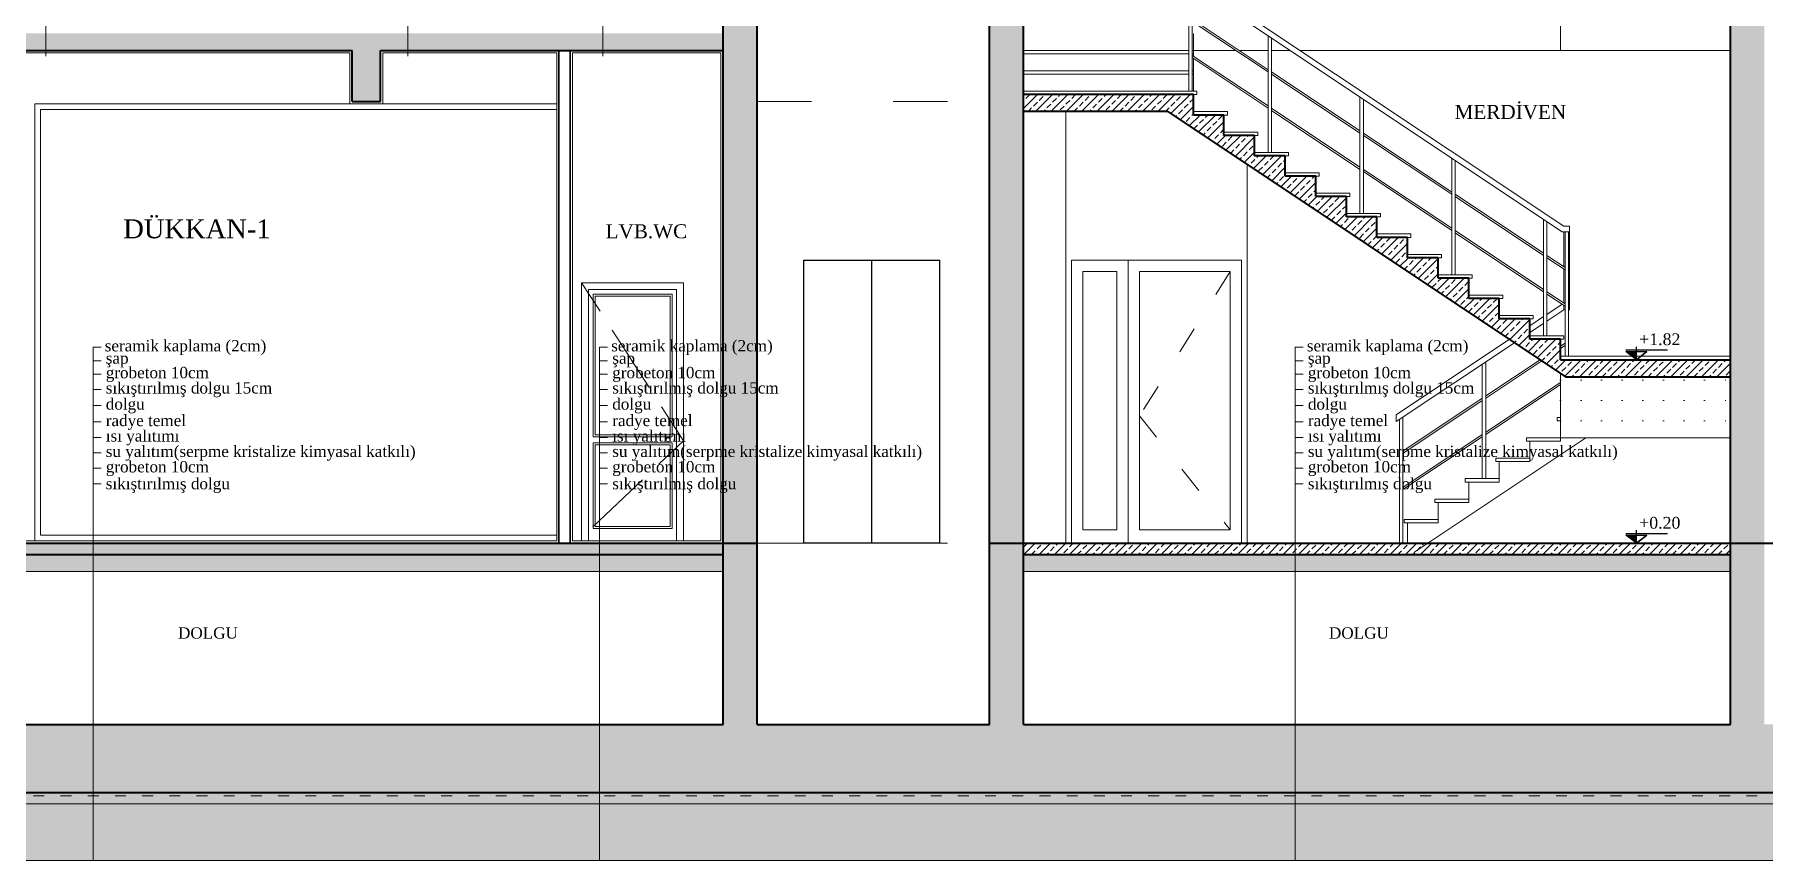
# Model space of a CAD drawing. Header units: centimetres. Extents: x 14449 to 53524, y -19051 to -10746.
# Drawn here: x 17921.9 to 18303.6, y -17255.3 to -17073 of the extents above; entities that cross this region are included whole.
import ezdxf

# ---------------------------------------------------------------- set-up
doc = ezdxf.new("R2010")
doc.units = ezdxf.units.CM
for name, pattern in [('ACAD_ISO03W100', [30, 12, -18]), ('DOT', [6.35, 0, -6.35]), ('IZDUSUM1', [20, 7.5, -5, 7.5, 0])]:
    doc.linetypes.add(name, pattern=pattern)
for name, color, linetype, lineweight in [('İNCE', 8, 'Continuous', 5), ('malzeme cizgisi', 242, 'Continuous', 20), ('P-TEFRİŞ', 253, 'Continuous', 5), ('rtm-duv tugla', 22, 'Continuous', 35), ('rtm-izdusum-üst ince', 8, 'IZDUSUM1', 5), ('rtm-kesit katmanı-04', 33, 'Continuous', 25), ('rtm-kesit katmanı-05', 153, 'Continuous', 20), ('rtm-kesit katmanı-06', 136, 'Continuous', 15), ('rtm-mhl-yazı-malzeme', 7, 'Continuous', 13), ('rtm-pen-ahsap', 35, 'Continuous', 13), ('rtm-sembol kot yazı', 7, 'Continuous', 20), ('rtm-sıva', 252, 'Continuous', 15), ('rtm-tarama-betonarme', 51, 'Continuous', 13), ('rtm-tas_betonarme', 50, 'Continuous', 40)]:
    doc.layers.add(name, color=color, linetype=linetype, lineweight=lineweight)
doc.layers.add('KOT', color=1, linetype='Continuous')
doc.styles.add('times new roman_1_18', font='times.ttf', dxfattribs={"height": 0.2})
doc.styles.add('VAZ-OLCU', font='times.ttf', dxfattribs={"height": 60})
doc.styles.add('ölçü', font='times.ttf', dxfattribs={"height": 10})
pattern_1 = [(45, (11294.3612, -15213.0294), (-1.683798, 1.683798), []), (45, (11296.045, -15213.0294), (-1.683798, 1.683798), [1.190625, -0.5953125])]

# ---------------------------------------------------------------- blocks, each defined once
blk = doc.blocks.new('gfsdhfdjfg')
at = {"layer": 'malzeme cizgisi'}
for points in [[(-6256, -2123), (-6256, -1670.1)], [(-6256, -1670.1), (-6248.9, -1670.1)], [(-6256, -1681.9), (-6248.9, -1681.9)], [(-6256, -1693.8), (-6248.9, -1693.8)], [(-6256, -1707.2), (-6248.9, -1707.2)], [(-6256, -1721.4), (-6248.9, -1721.4)], [(-6256, -1736), (-6248.9, -1736)], [(-6256, -1749.6), (-6248.9, -1749.6)], [(-6256, -1763.2), (-6248.9, -1763.2)], [(-6256, -1776.9), (-6248.9, -1776.9)], [(-6256, -1790.5), (-6248.9, -1790.5)]]:
    blk.add_lwpolyline(points, dxfattribs=at)
at = {"layer": 'rtm-mhl-yazı-malzeme', "linetype": 'Continuous', "lineweight": 0, "style": 'times new roman_1_18'}
for s, p in [(' seramik kaplama (2cm)', (-6249.5, -1673.7)), ('şap', (-6244.8, -1684.6)), ('grobeton 10cm', (-6244.8, -1697.4)), ('sıkıştırılmış dolgu 15cm', (-6244.8, -1710.9)), ('dolgu', (-6244.8, -1725.1)), ('radye temel ', (-6244.8, -1739.7)), ('ısı yalıtımı', (-6244.8, -1753.3)), ('su yalıtım(serpme kristalize kimyasal katkılı)', (-6244.8, -1766.9)), ('grobeton 10cm', (-6244.8, -1780.5)), ('sıkıştırılmış dolgu ', (-6244.8, -1795.4))]:
    blk.add_text(s, height=10, dxfattribs=at).set_placement(p)
blk = doc.blocks.new('kotson')
at = {"layer": 'KOT'}
blk.add_hatch(color=256, dxfattribs=at).paths.add_polyline_path([(0.3, 13.6), (18, 0), (18, 13.6)])
for p, q in [((70, 16), (0, 16)), ((18, 0), (0.3, 13.6)), ((0.3, 13.6), (35.6, 13.6)), ((18, 0), (18, 21.9)), ((35.6, 13.6), (18, 0)), ((18, 0), (35.6, 13.6)), ((18, 0), (18, 13.6)), ((18, 0), (-33.7, 0))]:
    blk.add_line(p, q, dxfattribs=at)

msp = doc.modelspace()

# ---------------------------------------------------------------- hatches: boundary and pattern name
at = {"layer": 'İNCE'}
h = msp.add_hatch(dxfattribs=at)
h.set_pattern_fill('TRIANG', color=256, scale=0.25)
h.set_pattern_definition([(60, (11208.0755, -14646.9064), (-1.190625, 2.062223), [1.190625, -1.190625]), (120, (11208.0755, -14646.9064), (-2.38125, 1e-09), [1.190625, -1.190625]), (0, (11207.4802, -14645.8753), (1.190625, 2.062223), [1.190625, -1.190625])])
h.paths.add_polyline_path([(18073.89, -17191.5), (18073.89, -17187.75), (17810.18, -17187.75), (17810.18, -17191.5)])
h = msp.add_hatch(dxfattribs=at)
h.set_pattern_fill('TRIANG', color=256, scale=0.25)
h.set_pattern_definition([(60, (11538.0415, -14646.9064), (-1.190625, 2.062223), [1.190625, -1.190625]), (120, (11538.0415, -14646.9064), (-2.38125, 1e-09), [1.190625, -1.190625]), (0, (11537.4462, -14645.8753), (1.190625, 2.062223), [1.190625, -1.190625])])
h.paths.add_polyline_path([(18296.14, -17191.5), (18296.14, -17187.75), (18140.14, -17187.75), (18140.14, -17191.5)])
h = msp.add_hatch(dxfattribs=at)
h.set_pattern_fill('TRIANG', color=256, scale=0.25)
h.set_pattern_definition([(60, (13674.9254, -13163.0076), (-1.190625, 2.062223), [1.190625, -1.190625]), (120, (13674.9254, -13163.0076), (-2.38125, 1e-09), [1.190625, -1.190625]), (0, (13674.3301, -13161.9764), (1.190625, 2.062223), [1.190625, -1.190625])])
h.paths.add_polyline_path([(18574.32, -17242.75), (18574.32, -17240.25), (17802.68, -17240.25), (17802.68, -17242.75)])
h = msp.add_hatch(dxfattribs=at)
h.set_pattern_fill('GRAVEL', color=256, scale=0.375)
h.set_pattern_definition([(228.012788, (11391.4712, -14648.6314), (-76.200000006, -85.724999995), [1.281455, -126.864314]), (184.969741, (11390.6139, -14649.5839), (114.299999955, 9.525000543), [2.199018, -217.702683]), (132.510447, (11388.42317, -14649.7744), (95.25000004, -104.774999963), [1.550556, -153.50521]), (267.273689, (11384.7084, -14652.15564), (9.52500002, 190.5), [2.002517, -198.24914]), (292.833654, (11384.61317, -14654.1559), (-47.625000004, 114.299999998), [1.963626, -194.399279]), (357.273689, (11385.37517, -14655.96564), (-190.5, 9.52500002), [2.002517, -198.24914]), (37.6942405, (11387.3754, -14656.0609), (-123.824999995, -95.250000007), [2.648226, -262.174182]), (72.2553284, (11389.4709, -14654.44164), (66.675000018, 209.549999994), [2.500198, -247.519712]), (121.4295656, (11390.2329, -14652.0604), (-76.20000001, 123.824999993), [2.009299, -198.920796]), (175.236358, (11389.1852, -14650.3459), (104.775, -9.52500002), [2.293925, -112.402264]), (222.397438, (11386.89917, -14650.1554), (-114.299999996, -104.775000004), [2.966542, -293.687897]), (138.814075, (11394.1382, -14652.2509), (-66.675, 57.15), [1.012517, -100.239622]), (171.4692344, (11393.37617, -14651.58414), (123.825000003, -19.049999978), [1.926307, -190.704896]), (225, (11391.471, -14651.2984), (-1e-15, -9.525), [1.347035, -12.123349]), (203.19859, (11390.8044, -14650.1554), (47.625, 19.05), [0.725405, -71.814834]), (291.80141, (11390.1377, -14650.4411), (-9.525, 28.575), [1.025871, -50.267824]), (30.963757, (11390.5187, -14651.3936), (28.575, 19.05), [1.666199, -53.873618]), (161.56505, (11391.9474, -14650.5364), (19.05, -9.525), [1.204827, -28.915868]), (16.38954, (11384.61317, -14650.44114), (95.25, 28.575), [1.68783, -167.0956]), (70.346176, (11386.2324, -14649.9649), (-38.100000003, -104.775), [1.415996, -140.183309]), (293.19859, (11391.9474, -14648.6314), (-19.05, 47.625), [1.4508, -71.089438]), (343.61046, (11392.5189, -14649.9649), (-95.250000002, 28.574999993), [1.68783, -167.0956]), (339.443955, (11384.6132, -14656.3466), (-47.625, 19.05), [1.627632, -79.754004]), (294.775141, (11386.13717, -14656.91814), (-47.625000057, 104.774999974), [1.36377, -135.013475]), (66.80141, (11392.0427, -14658.1564), (19.05, 47.625), [1.4508, -71.089438]), (17.354025, (11392.61417, -14656.8229), (-123.824999998, -38.10000001), [1.596685, -158.07141]), (69.443955, (11387.3754, -14658.1564), (-19.05, -47.625), [0.813816, -80.56782]), (101.309932, (11391.4712, -14658.1564), (-9.525, 38.1), [0.48568, -48.082481]), (165.963757, (11391.376, -14657.6801), (28.575, -9.525), [1.963626, -37.308955]), (186.009006, (11389.4709, -14657.2039), (95.25, 9.525000005), [1.819751, -180.155118]), (303.690068, (11390.5187, -14652.251), (-9.525, 19.05), [1.373715, -32.969161]), (353.1572266, (11391.28067, -14653.3939), (161.925000001, -19.049999992), [2.398338, -237.435034]), (60.945396, (11393.6619, -14653.6796), (-38.1, -66.675), [0.980656, -97.085221]), (90, (11394.138, -14652.822), (-9.525, 9.525), [0.5715, -8.9535]), (120.256437, (11389.2804, -14656.91814), (38.099999995, -66.675), [1.323251, -131.002278]), (48.012787, (11388.6137, -14655.77514), (76.200000006, 85.724999994), [2.562911, -125.582858]), (0, (11390.328, -14653.87), (9.525, 9.525), [2.4765, -7.0485]), (325.3048465, (11392.80467, -14653.87014), (95.250000036, -66.67499995), [1.506036, -149.097438]), (254.054604, (11394.0429, -14654.7274), (-9.525, -38.1), [1.386859, -67.956188]), (207.6459754, (11393.6619, -14656.0609), (-180.975000007, -95.249999987), [2.258044, -223.546742]), (175.426079, (11391.66167, -14657.10864), (-123.825, 9.525), [2.38886, -236.496924])])
h.paths.add_polyline_path([(18574.32, -17255.25), (18574.32, -17242.75), (17802.68, -17242.75), (17802.68, -17255.25)])
at = {"layer": 'rtm-tarama-betonarme'}
h = msp.add_hatch(dxfattribs=at)
h.set_pattern_fill('ANSI33', color=256, scale=0.375, style=0)
h.set_pattern_definition([(45, (11235.6112, -15213.0294), (-1.683798, 1.683798), []), (45, (11237.295, -15213.0294), (-1.683798, 1.683798), [1.190625, -0.5953125])])
h.paths.add_polyline_path([(18081.39, -16814), (18073.89, -16814), (18073.89, -17185.25), (18081.39, -17185.25)])
h = msp.add_hatch(dxfattribs=at)
h.set_pattern_fill('ANSI33', color=256, scale=0.375, style=0)
h.set_pattern_definition(pattern_1)
h.paths.add_polyline_path([(18132.64, -17185.25), (18140.14, -17185.25), (18140.14, -16814), (18132.64, -16814)])
h = msp.add_hatch(dxfattribs=at)
h.set_pattern_fill('ANSI33', color=256, scale=0.375, style=0)
h.set_pattern_definition([(45, (11457.8612, -15213.0294), (-1.683798, 1.683798), []), (45, (11459.545, -15213.0294), (-1.683798, 1.683798), [1.190625, -0.5953125])])
h.paths.add_polyline_path([(18303.64, -16814), (18296.14, -16814), (18296.14, -17185.25), (18303.64, -17185.25)])
h = msp.add_hatch(dxfattribs=at)
h.set_pattern_fill('ANSI33', color=256, scale=0.375, style=0)
h.set_pattern_definition([(45, (11294.3612, -15201.4509), (-1.683798, 1.683798), []), (45, (11296.045, -15201.4509), (-1.683798, 1.683798), [1.190625, -0.5953125])])
h.paths.add_polyline_path([(17802.68, -17072.75), (17802.68, -17087.75), (17808.95, -17087.75), (17808.95, -17076.5), (17873.27, -17076.5), (17873.27, -17087.75), (17879.52, -17087.75), (17879.52, -17076.5), (17992.02, -17076.5), (17992.02, -17087.75), (17998.27, -17087.75), (17998.27, -17076.5), (18073.89, -17076.5), (18073.89, -17072.75)])
h = msp.add_hatch(dxfattribs=at)
h.set_pattern_fill('ANSI33', color=256, scale=0.375, style=0)
h.set_pattern_definition(pattern_1)
h.paths.add_polyline_path([(18251.89, -17135.75), (18245.14, -17135.75), (18245.14, -17131.25), (18238.39, -17131.25), (18238.39, -17126.75), (18231.64, -17126.75), (18231.64, -17122.25), (18224.89, -17122.25), (18224.89, -17117.75), (18218.14, -17117.75), (18218.14, -17113.25), (18211.39, -17113.25), (18211.39, -17108.75), (18204.64, -17108.75), (18204.64, -17104.25), (18197.89, -17104.25), (18197.89, -17099.75), (18191.14, -17099.75), (18191.14, -17095.25), (18184.39, -17095.25), (18184.39, -17090.75), (18177.64, -17090.75), (18177.64, -17086.25), (18140.14, -17086.25), (18140.14, -17090), (18172.01, -17090), (18259.76, -17148.5), (18296.14, -17148.5), (18296.14, -17144.75), (18258.64, -17144.75), (18258.64, -17140.25), (18251.89, -17140.25)])
h = msp.add_hatch(dxfattribs=at)
h.set_pattern_fill('ANSI33', color=256, scale=0.375, style=0)
h.set_pattern_definition([(45, (10232.4942, -15141.765), (-1.683798, 1.683798), []), (45, (10234.178, -15141.765), (-1.683798, 1.683798), [1.190625, -0.5953125])])
h.paths.add_polyline_path([(18574.32, -17185.25), (18566.82, -17185.25), (18566.82, -17225.25), (18303.64, -17225.25), (18303.64, -17185.25), (18296.14, -17185.25), (18296.14, -17225.25), (18140.14, -17225.25), (18140.14, -17185.25), (18132.64, -17185.25), (18132.64, -17225.25), (18081.39, -17225.25), (18081.39, -17185.25), (18073.89, -17185.25), (18073.89, -17225.25), (17810.18, -17225.25), (17810.18, -17185.25), (17802.68, -17185.25), (17802.68, -17240.25), (18574.32, -17240.25)])
h = msp.add_hatch(dxfattribs=at)
h.set_pattern_fill('ANSI33', color=256, scale=0.375, style=0)
h.set_pattern_definition([(45, (11208.0755, -14646.9064), (-1.683798, 1.683798), []), (45, (11209.7593, -14646.9064), (-1.683798, 1.683798), [1.190625, -0.5953125])])
h.paths.add_polyline_path([(18073.89, -17187.75), (18073.89, -17185.25), (17810.18, -17185.25), (17810.18, -17187.75)])
h = msp.add_hatch(dxfattribs=at)
h.set_pattern_fill('ANSI33', color=256, scale=0.375, style=0)
h.set_pattern_definition([(45, (11538.0415, -14646.9064), (-1.683798, 1.683798), []), (45, (11539.7253, -14646.9064), (-1.683798, 1.683798), [1.190625, -0.5953125])])
h.paths.add_polyline_path([(18296.14, -17187.75), (18296.14, -17185.25), (18140.14, -17185.25), (18140.14, -17187.75)])

# ---------------------------------------------------------------- linework, layer by layer
at = {"layer": 'malzeme cizgisi'}
for p, q in [((17924.39, -17046.87, -2.19), (17924.39, -17077.75, -2.19)), ((18004.31, -17046.87, -2.19), (18004.31, -17077.75, -2.19)), ((18047.3, -17046.87, -2.19), (18047.3, -17077.75, -2.19))]:
    msp.add_line(p, q, dxfattribs=at)
at = {"layer": 'rtm-duv tugla'}
for p, q in [((18037.64, -17076.5, -2.19), (18037.64, -17185.25, -2.19)), ((18040.14, -17076.5, -2.19), (18040.14, -17185.25, -2.19))]:
    msp.add_line(p, q, dxfattribs=at)
at = {"layer": 'rtm-izdusum-üst ince', "linetype": 'ACAD_ISO03W100', "ltscale": 0.5, "elevation": -2.19}
msp.add_lwpolyline([(18185.77, -17125.25), (18165.77, -17157.15), (18185.77, -17182.27)], dxfattribs=at)
at = {"layer": 'rtm-izdusum-üst ince', "lineweight": 9, "elevation": -2.19}
msp.add_lwpolyline([(18042.64, -17127.75), (18065.14, -17162.65), (18042.64, -17184)], dxfattribs=at)
at = {"layer": 'rtm-kesit katmanı-04'}
msp.add_line((18106.64, -17122.75, -2.19), (18106.64, -17185.25, -2.19), dxfattribs=at)
at = {"layer": 'rtm-kesit katmanı-04', "lineweight": 9}
for p, q in [((18063.61, -17129.27, -2.19), (18044.17, -17129.27, -2.19)), ((18044.17, -17129.27, -2.19), (18044.17, -17184.75, -2.19)), ((18063.61, -17129.27, -2.19), (18063.61, -17184.75, -2.19))]:
    msp.add_line(p, q, dxfattribs=at)
at = {"layer": 'rtm-kesit katmanı-04', "elevation": -2.19}
msp.add_lwpolyline([(18091.64, -17185.25), (18091.64, -17122.75), (18121.64, -17122.75), (18121.64, -17185.25), (18091.64, -17185.25)], dxfattribs=at)
at = {"layer": 'rtm-kesit katmanı-04', "lineweight": 9, "elevation": -2.19}
msp.add_lwpolyline([(18042.64, -17184.75), (18042.64, -17127.75), (18065.14, -17127.75), (18065.14, -17184.75)], dxfattribs=at)
at = {"layer": 'rtm-kesit katmanı-05'}
for p, q in [((18176.64, -17085.5, -2.19), (18176.64, -17062.25, -2.19)), ((18177.39, -17085.5, -2.19), (18177.39, -17062.25, -2.19)), ((18177.64, -17062.25, -2.19), (18259.01, -17116.5, -2.19)), ((18178.02, -17061, -2.19), (18259.39, -17115.25, -2.19)), ((18258.64, -17076.5, -2.19), (18258.64, -17060.25, -2.19)), ((18177.39, -17069.59, -2.19), (18194.14, -17080.75, -2.19)), ((18177.39, -17070.09, -2.19), (18194.14, -17081.25, -2.19)), ((18177.64, -17077.75, -2.19), (18177.64, -17072.75, -2.19)), ((18194.14, -17099, -2.19), (18194.14, -17073.25, -2.19)), ((18194.89, -17099, -2.19), (18194.89, -17073.75, -2.19)), ((18176.64, -17076.5, -2.19), (18140.14, -17076.5, -2.19)), ((18176.64, -17077.25, -2.19), (18140.14, -17077.25, -2.19)), ((18177.64, -17076.5, -2.19), (18177.39, -17076.5, -2.19)), ((18177.64, -17077.25, -2.19), (18177.39, -17077.25, -2.19)), ((18177.39, -17077.59, -2.19), (18194.14, -17088.75, -2.19)), ((18187.01, -17076.5, -2.19), (18177.64, -17076.5, -2.19)), ((18194.14, -17076.5, -2.19), (18187.76, -17076.5, -2.19)), ((18199.01, -17076.5, -2.19), (18194.89, -17076.5, -2.19)), ((18296.14, -17076.5, -2.19), (18201.27, -17076.5, -2.19)), ((18176.64, -17081, -2.19), (18140.14, -17081, -2.19)), ((18177.39, -17078.09, -2.19), (18194.14, -17089.25, -2.19)), ((18177.64, -17081, -2.19), (18177.39, -17081, -2.19)), ((18177.64, -17085.5, -2.19), (18177.64, -17078.25, -2.19)), ((18194.89, -17081.25, -2.19), (18214.39, -17094.25, -2.19)), ((18176.64, -17081.75, -2.19), (18140.14, -17081.75, -2.19)), ((18177.64, -17081.75, -2.19), (18177.39, -17081.75, -2.19)), ((18194.89, -17081.75, -2.19), (18214.39, -17094.75, -2.19)), ((18178.39, -17085.5, -2.19), (18140.14, -17085.5, -2.19)), ((18177.64, -17086.25, -2.19), (18178.39, -17086.25, -2.19)), ((18178.39, -17086.25, -2.19), (18178.39, -17085.5, -2.19)), ((18214.39, -17112.5, -2.19), (18214.39, -17086.75, -2.19)), ((18215.14, -17112.5, -2.19), (18215.14, -17087.25, -2.19)), ((18185.14, -17090, -2.19), (18177.64, -17090, -2.19)), ((18184.39, -17090.75, -2.19), (18185.14, -17090.75, -2.19)), ((18185.14, -17090.75, -2.19), (18185.14, -17090, -2.19)), ((18194.89, -17089.25, -2.19), (18214.39, -17102.25, -2.19)), ((18194.89, -17089.75, -2.19), (18214.39, -17102.75, -2.19)), ((18191.89, -17094.5, -2.19), (18184.39, -17094.5, -2.19)), ((18191.14, -17095.25, -2.19), (18191.89, -17095.25, -2.19)), ((18191.89, -17095.25, -2.19), (18191.89, -17094.5, -2.19)), ((18215.14, -17094.75, -2.19), (18234.64, -17107.75, -2.19)), ((18215.14, -17095.25, -2.19), (18234.64, -17108.25, -2.19)), ((18198.64, -17099, -2.19), (18191.14, -17099, -2.19)), ((18197.89, -17099.75, -2.19), (18198.64, -17099.75, -2.19)), ((18198.64, -17099.75, -2.19), (18198.64, -17099, -2.19)), ((18234.64, -17126, -2.19), (18234.64, -17100.25, -2.19)), ((18205.39, -17103.5, -2.19), (18197.89, -17103.5, -2.19)), ((18204.64, -17104.25, -2.19), (18205.39, -17104.25, -2.19)), ((18205.39, -17104.25, -2.19), (18205.39, -17103.5, -2.19)), ((18215.14, -17102.75, -2.19), (18234.64, -17115.75, -2.19)), ((18215.14, -17103.25, -2.19), (18234.64, -17116.25, -2.19)), ((18235.39, -17126, -2.19), (18235.39, -17100.75, -2.19)), ((18212.14, -17108, -2.19), (18204.64, -17108, -2.19)), ((18212.14, -17108.75, -2.19), (18212.14, -17108, -2.19)), ((18211.39, -17108.75, -2.19), (18212.14, -17108.75, -2.19)), ((18235.39, -17108.25, -2.19), (18254.89, -17121.25, -2.19)), ((18235.39, -17108.75, -2.19), (18254.89, -17121.75, -2.19)), ((18218.89, -17112.5, -2.19), (18211.39, -17112.5, -2.19)), ((18218.14, -17113.25, -2.19), (18218.89, -17113.25, -2.19)), ((18218.89, -17113.25, -2.19), (18218.89, -17112.5, -2.19)), ((18254.89, -17139.5, -2.19), (18254.89, -17113.75, -2.19)), ((18255.64, -17139.5, -2.19), (18255.64, -17114.25, -2.19)), ((18260.64, -17133.75, -2.19), (18260.64, -17115.25, -2.19)), ((18225.64, -17117, -2.19), (18218.14, -17117, -2.19)), ((18224.89, -17117.75, -2.19), (18225.64, -17117.75, -2.19)), ((18225.64, -17117.75, -2.19), (18225.64, -17117, -2.19)), ((18235.39, -17116.25, -2.19), (18254.89, -17129.25, -2.19)), ((18235.39, -17116.75, -2.19), (18254.89, -17129.75, -2.19)), ((18259.39, -17124.25, -2.19), (18259.39, -17116.5, -2.19)), ((18259.64, -17144, -2.19), (18259.64, -17116.5, -2.19)), ((18260.39, -17144, -2.19), (18260.39, -17116.5, -2.19)), ((18232.39, -17121.5, -2.19), (18224.89, -17121.5, -2.19)), ((18231.64, -17122.25, -2.19), (18232.39, -17122.25, -2.19)), ((18232.39, -17122.25, -2.19), (18232.39, -17121.5, -2.19)), ((18255.64, -17121.75, -2.19), (18259.64, -17124.42, -2.19)), ((18255.64, -17122.25, -2.19), (18259.64, -17124.92, -2.19)), ((18239.14, -17126, -2.19), (18231.64, -17126, -2.19)), ((18238.39, -17126.75, -2.19), (18239.14, -17126.75, -2.19)), ((18239.14, -17126.75, -2.19), (18239.14, -17126, -2.19)), ((18259.39, -17132.25, -2.19), (18259.39, -17124.75, -2.19)), ((18245.89, -17130.5, -2.19), (18238.39, -17130.5, -2.19)), ((18245.89, -17131.25, -2.19), (18245.89, -17130.5, -2.19)), ((18255.64, -17129.75, -2.19), (18259.64, -17132.42, -2.19)), ((18255.64, -17130.25, -2.19), (18259.64, -17132.92, -2.19)), ((18245.14, -17131.25, -2.19), (18245.89, -17131.25, -2.19)), ((18259.01, -17132.5, -2.19), (18255.64, -17134.75, -2.19)), ((18259.39, -17133.75, -2.19), (18255.64, -17136.25, -2.19)), ((18259.39, -17133.75, -2.19), (18259.39, -17132.75, -2.19)), ((18252.64, -17135, -2.19), (18245.14, -17135, -2.19)), ((18254.89, -17135.25, -2.19), (18251.89, -17137.25, -2.19)), ((18251.89, -17135.75, -2.19), (18252.64, -17135.75, -2.19)), ((18254.89, -17136.75, -2.19), (18251.89, -17138.75, -2.19)), ((18252.64, -17135.75, -2.19), (18252.64, -17135, -2.19)), ((18247.39, -17140.25, -2.19), (18222.39, -17156.92, -2.19)), ((18248.51, -17141, -2.19), (18222.39, -17158.42, -2.19)), ((18259.39, -17139.5, -2.19), (18251.89, -17139.5, -2.19)), ((18258.64, -17140.25, -2.19), (18259.39, -17140.25, -2.19)), ((18259.64, -17141.09, -2.19), (18258.64, -17141.75, -2.19)), ((18259.64, -17141.59, -2.19), (18258.64, -17142.25, -2.19)), ((18259.39, -17140.25, -2.19), (18259.39, -17139.5, -2.19)), ((18241.39, -17171, -2.19), (18241.39, -17145.75, -2.19)), ((18254.14, -17144.75, -2.19), (18242.14, -17152.75, -2.19)), ((18254.51, -17145, -2.19), (18242.14, -17153.25, -2.19)), ((18242.14, -17171, -2.19), (18242.14, -17145.25, -2.19)), ((18296.14, -17144, -2.19), (18258.64, -17144, -2.19)), ((18258.64, -17149.75, -2.19), (18242.14, -17160.75, -2.19)), ((18258.64, -17162.75, -2.19), (18258.64, -17147.75, -2.19)), ((18241.39, -17153.25, -2.19), (18223.89, -17164.92, -2.19)), ((18241.39, -17153.75, -2.19), (18223.89, -17165.42, -2.19)), ((18258.64, -17150.25, -2.19), (18242.14, -17161.25, -2.19)), ((18222.39, -17158.42, -2.19), (18222.39, -17156.92, -2.19)), ((18223.89, -17185.25, -2.19), (18223.89, -17157.42, -2.19)), ((18257.89, -17158.25, -2.19), (18257.89, -17157.5, -2.19)), ((18257.89, -17157.5, -2.19), (18258.64, -17157.5, -2.19)), ((18223.14, -17185.25, -2.19), (18223.14, -17157.92, -2.19)), ((18241.39, -17161.25, -2.19), (18223.89, -17172.92, -2.19)), ((18258.64, -17158.25, -2.19), (18257.89, -17158.25, -2.19)), ((18241.39, -17161.75, -2.19), (18223.89, -17173.42, -2.19)), ((18226.28, -17187.33, -2.19), (18264.27, -17162, -2.19)), ((18251.14, -17162.75, -2.19), (18251.14, -17162, -2.19)), ((18251.14, -17162, -2.19), (18258.64, -17162, -2.19)), ((18251.89, -17162.75, -2.19), (18251.14, -17162.75, -2.19)), ((18251.89, -17167.25, -2.19), (18251.89, -17162.75, -2.19)), ((18251.89, -17162.75, -2.19), (18258.64, -17162.75, -2.19)), ((18258.64, -17162, -2.19), (18296.14, -17162, -2.19)), ((18244.39, -17167.25, -2.19), (18244.39, -17166.5, -2.19)), ((18244.39, -17166.5, -2.19), (18251.89, -17166.5, -2.19)), ((18245.14, -17167.25, -2.19), (18244.39, -17167.25, -2.19)), ((18245.14, -17171.75, -2.19), (18245.14, -17167.25, -2.19)), ((18245.14, -17167.25, -2.19), (18251.89, -17167.25, -2.19)), ((18237.64, -17171.75, -2.19), (18237.64, -17171, -2.19)), ((18237.64, -17171, -2.19), (18245.14, -17171, -2.19)), ((18238.39, -17171.75, -2.19), (18237.64, -17171.75, -2.19)), ((18238.39, -17176.25, -2.19), (18238.39, -17171.75, -2.19)), ((18238.39, -17171.75, -2.19), (18245.14, -17171.75, -2.19)), ((18230.89, -17176.25, -2.19), (18230.89, -17175.5, -2.19)), ((18230.89, -17175.5, -2.19), (18238.39, -17175.5, -2.19)), ((18231.64, -17176.25, -2.19), (18230.89, -17176.25, -2.19)), ((18231.64, -17180.75, -2.19), (18231.64, -17176.25, -2.19)), ((18231.64, -17176.25, -2.19), (18238.39, -17176.25, -2.19)), ((18224.14, -17180.75, -2.19), (18224.14, -17180, -2.19)), ((18224.14, -17180, -2.19), (18231.64, -17180, -2.19)), ((18224.89, -17180.75, -2.19), (18224.14, -17180.75, -2.19)), ((18224.89, -17185.25, -2.19), (18224.89, -17180.75, -2.19)), ((18224.89, -17180.75, -2.19), (18231.64, -17180.75, -2.19))]:
    msp.add_line(p, q, dxfattribs=at)
at = {"layer": 'rtm-kesit katmanı-05', "linetype": 'DOT', "ltscale": 0.7}
for p, q in [((18258.64, -17149.25, -2.19), (18296.14, -17149.25, -2.19)), ((18258.64, -17153.75, -2.19), (18296.14, -17153.75, -2.19)), ((18258.64, -17158.25, -2.19), (18296.14, -17158.25, -2.19))]:
    msp.add_line(p, q, dxfattribs=at)
at = {"layer": 'rtm-kesit katmanı-05', "lineweight": 9}
for p, q in [((18062.58, -17161.75, -2.19), (18045.17, -17161.75, -2.19)), ((18062.61, -17163.08, -2.19), (18045.17, -17163.08, -2.19))]:
    msp.add_line(p, q, dxfattribs=at)
at = {"layer": 'rtm-kesit katmanı-05', "lineweight": 9, "elevation": -2.19}
for points in [[(18045.17, -17161.75), (18045.17, -17130.27), (18062.61, -17130.27)], [(18062.61, -17130.27), (18062.61, -17161.75)], [(18062.61, -17163.08), (18062.61, -17181.97), (18045.17, -17181.97), (18045.17, -17163.08)], [(18045.62, -17163.53), (18062.16, -17163.53), (18062.16, -17181.53), (18045.62, -17181.53), (18045.62, -17163.53)]]:
    msp.add_lwpolyline(points, dxfattribs=at)
msp.add_lwpolyline([(18062.16, -17130.72), (18062.16, -17161.3), (18045.62, -17161.3), (18045.62, -17130.72), (18062.16, -17130.72)], close=True, dxfattribs=at)
at = {"layer": 'rtm-kesit katmanı-06', "lineweight": 9}
msp.add_circle((18061.72, -17162.42, -2.19), 0.446, dxfattribs=at)
msp.add_ellipse((18063.1, -17162.49, -2.19), major_axis=(0, 0.233), ratio=0.398742, start_param=3.141593, end_param=9.424778, dxfattribs=at)
at = {"layer": 'rtm-pen-ahsap'}
for p, q in [((18149.52, -17185.25, -2.19), (18149.52, -17090, -2.19)), ((18189.52, -17101.67, -2.19), (18189.52, -17185.25, -2.19))]:
    msp.add_line(p, q, dxfattribs=at)
at = {"layer": 'rtm-sıva', "linetype": 'ACAD_ISO03W100'}
for p, q in [((18081.39, -17087.75, -2.19), (18131.9, -17087.75, -2.19)), ((18081.39, -17185.25, -2.19), (18132.64, -17185.25, -2.19))]:
    msp.add_line(p, q, dxfattribs=at)
at = {"layer": 'rtm-sıva'}
for p, q in [((18259.39, -17115.25, -2.19), (18260.64, -17115.25, -2.19)), ((18259.01, -17116.5, -2.19), (18260.64, -17116.5, -2.19)), ((18153.27, -17182.27, -2.19), (18153.27, -17125.25, -2.19)), ((18153.27, -17125.25, -2.19), (18160.77, -17125.25, -2.19)), ((18160.77, -17125.25, -2.19), (18160.77, -17182.27, -2.19)), ((18185.77, -17125.25, -2.19), (18165.77, -17125.25, -2.19)), ((18165.77, -17125.25, -2.19), (18165.77, -17182.27, -2.19)), ((18185.77, -17182.27, -2.19), (18185.77, -17125.25, -2.19)), ((18259.39, -17133.75, -2.19), (18259.64, -17133.75, -2.19)), ((18260.39, -17133.75, -2.19), (18260.64, -17133.75, -2.19)), ((18153.27, -17182.27, -2.19), (18160.77, -17182.27, -2.19)), ((18185.77, -17182.27, -2.19), (18165.77, -17182.27, -2.19)), ((18188.27, -17185.25, -2.19), (18150.77, -17185.25, -2.19)), ((17810.18, -17191.5, -2.19), (18073.89, -17191.5, -2.19)), ((18140.14, -17191.5, -2.19), (18296.14, -17191.5, -2.19)), ((17802.68, -17242.75, -2.19), (18574.32, -17242.75, -2.19)), ((17802.68, -17255.25, -2.19), (18574.32, -17255.25, -2.19))]:
    msp.add_line(p, q, dxfattribs=at)
at = {"layer": 'rtm-sıva', "elevation": -2.19}
for points in [[(18037.14, -17184.75), (18037.14, -17077), (17998.77, -17077), (17998.77, -17088.25), (17991.52, -17088.25), (17991.52, -17077), (17880.02, -17077), (17880.02, -17088.25), (17872.77, -17088.25), (17872.77, -17077), (17809.45, -17077), (17809.45, -17088.25), (17806.93, -17088.25), (17806.93, -17184.75)], [(18040.64, -17077), (18073.39, -17077), (18073.39, -17184.75), (18040.64, -17184.75)]]:
    msp.add_lwpolyline(points, close=True, dxfattribs=at)
for points in [[(18037.14, -17088.25), (17922.02, -17088.25), (17922.02, -17184.75)], [(18037.14, -17089.5), (17923.27, -17089.5), (17923.27, -17183.5), (18037.14, -17183.5)], [(18150.77, -17185.25), (18150.77, -17122.75), (18163.27, -17122.75), (18163.27, -17185.25)], [(18150.77, -17122.75), (18188.27, -17122.75)], [(18188.27, -17185.25), (18188.27, -17122.75), (18163.27, -17122.75), (18163.27, -17185.25)], [(17922.02, -17184.75), (18014.89, -17184.75)]]:
    msp.add_lwpolyline(points, dxfattribs=at)
at = {"layer": 'rtm-sıva', "color": 3, "linetype": 'ACAD_ISO03W100', "ltscale": 0.2, "elevation": -2.19}
msp.add_lwpolyline([(17801.68, -17190.25), (17801.68, -17241), (18575.09, -17241.01), (18575.09, -17190.25)], dxfattribs=at)
at = {"layer": 'rtm-tas_betonarme'}
for p, q in [((18073.89, -17225.25, -2.19), (18073.89, -16814, -2.19)), ((18081.39, -17225.25, -2.19), (18081.39, -16814, -2.19)), ((18132.64, -17225.25, -2.19), (18132.64, -16814, -2.19)), ((18140.14, -17225.25, -2.19), (18140.14, -16814, -2.19)), ((18296.14, -17225.25, -2.19), (18296.14, -16814, -2.19)), ((17879.52, -17076.5, -2.19), (17992.02, -17076.5, -2.19)), ((17992.02, -17087.75, -2.19), (17992.02, -17076.5, -2.19)), ((17998.27, -17076.5, -2.19), (18073.89, -17076.5, -2.19)), ((17998.27, -17087.75, -2.19), (17998.27, -17076.5, -2.19)), ((17992.02, -17087.75, -2.19), (17998.27, -17087.75, -2.19)), ((18177.64, -17086.25, -2.19), (18140.14, -17086.25, -2.19)), ((18177.64, -17090.75, -2.19), (18177.64, -17086.25, -2.19)), ((18172.01, -17090, -2.19), (18140.14, -17090, -2.19)), ((18172.01, -17090, -2.19), (18259.76, -17148.5, -2.19)), ((18184.39, -17090.75, -2.19), (18177.64, -17090.75, -2.19)), ((18184.39, -17095.25, -2.19), (18184.39, -17090.75, -2.19)), ((18191.14, -17095.25, -2.19), (18184.39, -17095.25, -2.19)), ((18191.14, -17099.75, -2.19), (18191.14, -17095.25, -2.19)), ((18197.89, -17099.75, -2.19), (18191.14, -17099.75, -2.19)), ((18197.89, -17104.25, -2.19), (18197.89, -17099.75, -2.19)), ((18204.64, -17104.25, -2.19), (18197.89, -17104.25, -2.19)), ((18204.64, -17108.75, -2.19), (18204.64, -17104.25, -2.19)), ((18211.39, -17108.75, -2.19), (18204.64, -17108.75, -2.19)), ((18211.39, -17113.25, -2.19), (18211.39, -17108.75, -2.19)), ((18218.14, -17113.25, -2.19), (18211.39, -17113.25, -2.19)), ((18218.14, -17117.75, -2.19), (18218.14, -17113.25, -2.19)), ((18224.89, -17117.75, -2.19), (18218.14, -17117.75, -2.19)), ((18224.89, -17122.25, -2.19), (18224.89, -17117.75, -2.19)), ((18231.64, -17122.25, -2.19), (18224.89, -17122.25, -2.19)), ((18231.64, -17126.75, -2.19), (18231.64, -17122.25, -2.19)), ((18238.39, -17126.75, -2.19), (18231.64, -17126.75, -2.19)), ((18238.39, -17131.25, -2.19), (18238.39, -17126.75, -2.19)), ((18245.14, -17131.25, -2.19), (18238.39, -17131.25, -2.19)), ((18245.14, -17135.75, -2.19), (18245.14, -17131.25, -2.19)), ((18251.89, -17135.75, -2.19), (18245.14, -17135.75, -2.19)), ((18251.89, -17140.25, -2.19), (18251.89, -17135.75, -2.19)), ((18258.64, -17140.25, -2.19), (18251.89, -17140.25, -2.19)), ((18258.64, -17144.75, -2.19), (18258.64, -17140.25, -2.19)), ((18258.64, -17144.75, -2.19), (18296.14, -17144.75, -2.19)), ((18259.76, -17148.5, -2.19), (18296.14, -17148.5, -2.19)), ((17802.68, -17185.25, -2.19), (18081.39, -17185.25, -2.19)), ((17810.18, -17187.75, -2.19), (18073.89, -17187.75, -2.19)), ((18132.64, -17185.25, -2.19), (18574.32, -17185.25, -2.19)), ((18140.14, -17187.75, -2.19), (18296.14, -17187.75, -2.19)), ((17810.18, -17225.25, -2.19), (18073.89, -17225.25, -2.19)), ((18081.39, -17225.25, -2.19), (18132.64, -17225.25, -2.19)), ((18140.14, -17225.25, -2.19), (18296.14, -17225.25, -2.19)), ((17802.68, -17240.25, -2.19), (18574.32, -17240.25, -2.19))]:
    msp.add_line(p, q, dxfattribs=at)

# ---------------------------------------------------------------- block references
at = {"layer": 'KOT', "xscale": 0.13125, "yscale": 0.13125, "zscale": 0.13125}
for p in [(18273.05, -17144.75, -2.19), (18273.05, -17185.25, -2.19)]:
    msp.add_blockref('kotson', p, dxfattribs=at)
at = {"layer": 'P-TEFRİŞ', "linetype": 'DOT', "xscale": 0.25, "yscale": 0.25, "zscale": 0.25}
for p in [(19498.84, -16724.49, -2.19), (19610.6, -16724.49, -2.19), (19764.1, -16724.49, -2.19)]:
    msp.add_blockref('gfsdhfdjfg', p, dxfattribs=at)

# ---------------------------------------------------------------- texts
at = {"layer": 'rtm-mhl-yazı-malzeme', "style": 'ölçü'}
for s, height, p in [('MERDİVEN ', 3.087, (18235.29, -17091.61, -2.19)), ('LVB.WC', 3.087, (18047.94, -17117.95, -2.19)), ('DOLGU', 2.5, (17953.58, -17206.31, -2.19)), ('DOLGU', 2.5, (18207.55, -17206.31, -2.19))]:
    msp.add_text(s, height=height, dxfattribs=at).set_placement(p)
at = {"layer": 'rtm-mhl-yazı-malzeme', "lineweight": 30, "style": 'ölçü'}
msp.add_text('DÜKKAN-1', height=4.167, dxfattribs=at).set_placement((17941.5, -17117.95, -2.19))
at = {"layer": 'rtm-sembol kot yazı', "style": 'VAZ-OLCU'}
for s, p in [('+1.82', (18276.02, -17141.54, -25.16)), ('+0.20', (18276.02, -17182.04, -25.16))]:
    msp.add_text(s, height=2.6, dxfattribs=at).set_placement(p)

doc.saveas('drawing.dxf')
